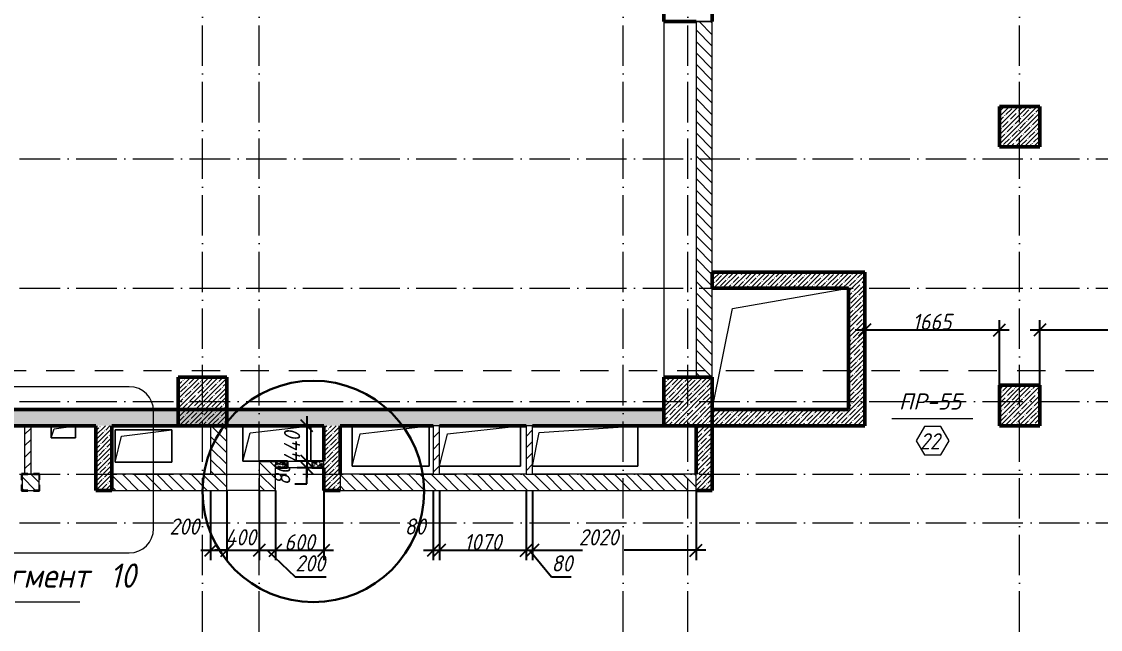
# Model space of a CAD drawing. Header units: millimetres. Extents: x -269418 to 201924, y -5890 to 98643.
# Drawn here: x 58223 to 71559, y 9180 to 16700 of the extents above; entities that cross this region are included whole.
import ezdxf

# ---------------------------------------------------------------- set-up
doc = ezdxf.new("R2010")
doc.units = ezdxf.units.MM
doc.linetypes.add('01 Штриховая _4 мм_', pattern=[600, 350, -250])
doc.linetypes.add('50_200_ШТРИХ_1Т_ш5_п1_п1_', pattern=[700, 500, -100, 0, -100])
for name, color, linetype, lineweight in [('0) ПГП', 1, 'Continuous', 30), ('A-ANNO-DIMS', 7, 'Continuous', 9), ('A-ANNO-SYMB', 7, 'Continuous', 9), ('A-DOOR-IDEN', 7, 'Continuous', 9), ('A-FLOR', 7, 'Continuous', 9), ('A-GENM', 7, 'Continuous', 9), ('A-GENM-1', 7, 'Continuous', 25), ('A-GENM-IDEN', 7, 'Continuous', 9), ('A-WALL-3', 7, 'Continuous', 50), ('A-WALL-PATT-2', 7, 'Continuous', 5), ('G-ANNO-SYMB-1', 7, '01 Штриховая _4 мм_', 9), ('I-WALL', 7, 'Continuous', 5), ('S-COLS', 7, 'Continuous', 9), ('S-COLS-1', 7, 'Continuous', 5), ('S-COLS-2', 7, 'Continuous', 50), ('Оси-1', 7, '50_200_ШТРИХ_1Т_ш5_п1_п1_', 9)]:
    doc.layers.add(name, color=color, linetype=linetype, lineweight=lineweight)
for name, color, linetype, lineweight, true_color in [('A-WALL-2', 7, 'Continuous', 13, 0xce0000), ('A-WALL-4', 7, 'Continuous', 5, 0x008000), ('A-WALL-5', 7, 'Continuous', 5, 0xce0000), ('A-WALL-6', 7, 'Continuous', 13, 0x0070df), ('A-WALL-7', 7, 'Continuous', 13, 0x008000), ('A-WALL-9', 7, 'Continuous', 5, 0x0070df), ('A-WALL-FNSH-2', 7, 'Continuous', 13, 0xce0000), ('A-WALL-FNSH-3', 7, 'Continuous', 13, 0x008000), ('A-WALL-FNSH-4', 7, 'Continuous', 13, 0x0070df), ('A-WALL-PATT-1', 7, 'Continuous', 5, 0xce0000), ('A-WALL-PATT-3', 7, 'Continuous', 5, 0x008000)]:
    doc.layers.add(name, color=color, linetype=linetype, lineweight=lineweight, true_color=true_color)
doc.styles.add('ISOCPEUR_I_2', font='isocpeui.ttf', dxfattribs={"width": 0.9, "height": 200})
doc.styles.add('ISOCPEUR_I_3', font='isocpeui.ttf', dxfattribs={"width": 0.9, "height": 300})
doc.styles.add('ISOCPEUR_I_4', font='isocpeui.ttf', dxfattribs={"height": 200})
doc.dimstyles.new('ISO-2_0_0_9К_СРЕДНИЙ', dxfattribs={"dimscale": 304.8, "dimtxt": 199.196235, "dimasz": 0.492126, "dimexe": 0.393701, "dimexo": 0, "dimgap": 0, "dimtad": 1, "dimdec": 0, "dimzin": 0, "dimdsep": 46, "dimtxsty": 'ISOCPEUR_I_2', "dimblk1": 'OBLIQUE', "dimblk2": 'OBLIQUE', "dimsah": 1, "dimcen": 0.09, "dimdle": 0.393701, "dimazin": 0, "dimtfac": 1, "dimtdec": 4, "dimtix": 1, "dimtmove": 2, "dimatfit": 3, "dimfxl": 1, "dimtvp": 1, "dimtolj": 1, "dimtzin": 0, "dimarcsym": 2})
doc.dimstyles.new('ISO-2_0_0_9К_СРЕДНИЙ_1', dxfattribs={"dimscale": 304.8, "dimtxt": 199.196235, "dimasz": 0.492126, "dimexe": 0.393701, "dimexo": 0, "dimgap": 0, "dimtad": 1, "dimdec": 0, "dimzin": 0, "dimdsep": 46, "dimtxsty": 'ISOCPEUR_I_2', "dimblk1": 'OBLIQUE', "dimblk2": 'OBLIQUE', "dimsah": 1, "dimcen": 0.09, "dimdle": 0.393701, "dimazin": 0, "dimtfac": 1, "dimtdec": 4, "dimtix": 1, "dimtmove": 1, "dimatfit": 3, "dimfxl": 1, "dimtvp": 1, "dimtolj": 1, "dimtzin": 0, "dimarcsym": 2})
doc.dimstyles.new('ISO-2_0_0_9К_СРЕДНИЙ_2', dxfattribs={"dimscale": 304.8, "dimtxt": 199.196235, "dimasz": 0.492126, "dimexe": 0.393701, "dimexo": 0, "dimgap": 0, "dimtad": 1, "dimdec": 0, "dimzin": 0, "dimdsep": 46, "dimtxsty": 'ISOCPEUR_I_2', "dimblk1": 'OBLIQUE', "dimblk2": 'OBLIQUE', "dimsah": 1, "dimcen": 0.09, "dimdle": 0.393701, "dimazin": 0, "dimtfac": 1, "dimtdec": 4, "dimtix": 1, "dimtmove": 0, "dimatfit": 3, "dimfxl": 1, "dimtvp": 1, "dimtolj": 1, "dimtzin": 0, "dimarcsym": 2})
pattern_1 = [(135, (0, 0), (-70.71068, -70.71068), [])]
pattern_2 = [(45, (0, 0), (-57.02463, 57.02463), []), (45, (57.025, 0), (-57.02463, 57.02463), [100.806, -20.161, 3.353, -16.808])]
pattern_3 = [(45, (0, 0), (-70.71068, 70.71068), [])]

# ---------------------------------------------------------------- blocks, each defined once
blk = doc.blocks.new('AR_Отверстие прямоугольное _в плите_ - AR_Отверстие прямоугольное _в плите_-24470276-АР1_1_Кладочный план 3 этажа')
at = {"layer": 'A-GENM'}
for p, q in [((-150, 75), (-150, -75)), ((-150, -75), (-112.5, 37.5)), ((-112.5, 37.5), (150, 75)), ((150, -75), (150, 75)), ((-150, -75), (150, -75))]:
    blk.add_line(p, q, dxfattribs=at)
blk = doc.blocks.new('AR_Отверстие прямоугольное _в плите_ - AR_Отверстие прямоугольное _в плите_-24509922-АР1_1_Кладочный план 3 этажа')
at = {"layer": 'A-GENM'}
for p, q in [((350, 200), (-350, 200)), ((-350, 200), (-350, -200)), ((-270, 120), (350, 200)), ((350, -200), (350, 200)), ((-350, -200), (-270, 120)), ((-350, -200), (350, -200))]:
    blk.add_line(p, q, dxfattribs=at)
blk = doc.blocks.new('AR_Отверстие прямоугольное _в плите_ - AR_Отверстие прямоугольное _в плите_-24537618-АР1_1_Кладочный план 3 этажа')
at = {"layer": 'A-GENM'}
for p, q in [((-420, 220), (-420, -220)), ((-332, 132), (420, 220)), ((420, -220), (420, 220)), ((-420, -220), (-332, 132)), ((-420, -220), (-220, -220))]:
    blk.add_line(p, q, dxfattribs=at)
blk = doc.blocks.new('AR_Отверстие прямоугольное _в плите_ - AR_Отверстие прямоугольное _в плите_-24511954-АР1_1_Кладочный план 3 этажа')
at = {"layer": 'A-GENM'}
for p, q in [((-475, 250), (-475, -250)), ((-475, -250), (-375, 150)), ((-375, 150), (475, 250)), ((475, -250), (475, 250)), ((-475, -250), (475, -250))]:
    blk.add_line(p, q, dxfattribs=at)
blk = doc.blocks.new('AR_Отверстие прямоугольное _в плите_ - AR_Отверстие прямоугольное _в плите_-24469331-АР1_1_Кладочный план 3 этажа')
at = {"layer": 'A-GENM'}
for p, q in [((-500, -250), (-400, 150)), ((-400, 150), (500, 250)), ((500, -250), (500, 250)), ((-500, -250), (500, -250))]:
    blk.add_line(p, q, dxfattribs=at)
blk = doc.blocks.new('AR_Отверстие прямоугольное _в плите_ - AR_Отверстие прямоугольное _в плите_-24538170-АР1_1_Кладочный план 3 этажа')
at = {"layer": 'A-GENM'}
for p, q in [((-650, -250), (-567, 167)), ((-567, 167), (650, 250)), ((650, -250), (650, 250)), ((-650, -250), (650, -250))]:
    blk.add_line(p, q, dxfattribs=at)
blk = doc.blocks.new('AR_Отверстие прямоугольное _в плите_ - AR_Отверстие прямоугольное _в плите_-24512387-АР1_1_Кладочный план 3 этажа')
at = {"layer": 'A-GENM'}
for p, q in [((-592.5, 500), (842.5, 750)), ((-842.5, -750), (-592.5, 500))]:
    blk.add_line(p, q, dxfattribs=at)
blk = doc.blocks.new('Колонна_Несущая_Прямоугольное сечение - 600х600-V49-АР1_1_Кладочный план 3 этажа')
at = {"layer": 'S-COLS-1'}
h = blk.add_hatch(dxfattribs=at)
h.set_pattern_fill('FP_32', color=256, style=0, pattern_type=2)
h.set_pattern_definition([(45, (-66460, -12000), (-57.02463, 57.02463), []), (45, (-66402.975, -12000), (-57.02463, 57.02463), [100.806, -20.161, 3.353, -16.808])])
h.paths.add_polyline_path([(-300, -300), (300, -300), (300, 300), (-300, 300)], flags=0)
at = {"layer": 'S-COLS-2'}
for p, q in [((300, 300), (-300, 300)), ((-300, 300), (-300, -300)), ((300, -300), (300, 300)), ((-300, -300), (300, -300))]:
    blk.add_line(p, q, dxfattribs=at)
blk = doc.blocks.new('Колонна_Несущая_Прямоугольное сечение - Вн_ЖБ_500х500-V96-АР1_1_Кладочный план 3 этажа')
at = {"layer": 'S-COLS-1'}
h = blk.add_hatch(dxfattribs=at)
h.set_pattern_fill('FP_82', color=256, style=0, pattern_type=2)
h.set_pattern_definition([(45, (-70560, -15400), (-57.02463, 57.02463), []), (45, (-70502.975, -15400), (-57.02463, 57.02463), [100.806, -20.161, 3.353, -16.808])])
h.paths.add_polyline_path([(-250, -250), (250, -250), (250, 250), (-250, 250)], flags=0)
at = {"layer": 'S-COLS-2'}
for p, q in [((250, 250), (-250, 250)), ((-250, 250), (-250, -250)), ((250, -250), (250, 250)), ((-250, -250), (250, -250))]:
    blk.add_line(p, q, dxfattribs=at)
blk = doc.blocks.new('Фахверк_СКБ_Уголок - Ф-18_1_200х3550 h_все крепления развернуты-28533997-АР1_1_Кладочный план 3 этажа')
at = {"layer": 'A-GENM-1'}
for p, q in [((200, 156), (125, 156)), ((125, 156), (125, 81)), ((131, 81), (131, 150)), ((131, 150), (200, 150)), ((200, 150), (200, 156)), ((125, 81), (131, 81)), ((131, 19), (125, 19)), ((125, 19), (125, -56)), ((131, -50), (131, 19)), ((125, -56), (200, -56)), ((200, -50), (131, -50)), ((200, -56), (200, -50))]:
    blk.add_line(p, q, dxfattribs=at)
blk = doc.blocks.new('План этажа - длина полки 8 мм-17663127-АР1_1_Кладочный план 3 этажа')
at = {"layer": 'A-ANNO-SYMB'}
blk.add_line((-4, 0), (4, 0), dxfattribs=at)
blk = doc.blocks.new('_Oblique')
at = {"color": 0, "linetype": 'ByBlock', "lineweight": -2}
blk.add_line((-0.5, -0.5), (0.5, 0.5), dxfattribs=at)
blk = doc.blocks.new('DIMBLOCK337-АР1_1_Кладочный план 3 этажа')
at = {"layer": 'A-ANNO-DIMS', "color": 0, "lineweight": -2, "transparency": 16777216}
for p, q in [((60560, 10897), (60560, 10039)), ((60760, 10897), (60760, 10039)), ((60440, 10159), (60880, 10159))]:
    blk.add_line(p, q, dxfattribs=at)
at = {"layer": 'Defpoints', "color": 0, "transparency": 16777216}
for p in [(60560, 10897), (60760, 10897), (60760, 10159)]:
    blk.add_point(p, dxfattribs=at)
at = {"layer": 'A-ANNO-DIMS', "color": 0, "lineweight": -2, "transparency": 16777216, "xscale": 150, "yscale": 150, "zscale": 150, "rotation": 180}
blk.add_blockref('_Oblique', (60560, 10159), dxfattribs=at)
at = {"layer": 'A-ANNO-DIMS', "color": 0, "lineweight": -2, "transparency": 16777216, "xscale": 150, "yscale": 150, "zscale": 150}
blk.add_blockref('_Oblique', (60760, 10159), dxfattribs=at)
at = {"layer": 'A-ANNO-DIMS', "color": 0, "transparency": 16777216, "insert": (60051, 10553), "char_height": 200, "width": 455.09, "attachment_point": 1, "line_spacing_factor": 1.149209, "style": 'ISOCPEUR_I_2'}
blk.add_mtext('\\A1;200', dxfattribs=at)
blk = doc.blocks.new('DIMBLOCK338-АР1_1_Кладочный план 3 этажа')
at = {"layer": 'A-ANNO-DIMS', "color": 0, "lineweight": -2, "transparency": 16777216}
for p, q in [((60760, 10897), (60760, 10039)), ((61160, 10897), (61160, 10039)), ((60760, 10159), (60610, 10159)), ((60760, 10159), (61160, 10159)), ((61160, 10159), (61310, 10159))]:
    blk.add_line(p, q, dxfattribs=at)
at = {"layer": 'Defpoints', "color": 0, "transparency": 16777216}
for p in [(60760, 10897), (61160, 10897), (61160, 10159)]:
    blk.add_point(p, dxfattribs=at)
at = {"layer": 'A-ANNO-DIMS', "color": 0, "lineweight": -2, "transparency": 16777216, "xscale": 150, "yscale": 150, "zscale": 150}
blk.add_blockref('_Oblique', (60760, 10159), dxfattribs=at)
at = {"layer": 'A-ANNO-DIMS', "color": 0, "lineweight": -2, "transparency": 16777216, "xscale": 150, "yscale": 150, "zscale": 150, "rotation": 180}
blk.add_blockref('_Oblique', (61160, 10159), dxfattribs=at)
at = {"layer": 'A-ANNO-DIMS', "color": 0, "transparency": 16777216, "insert": (60741, 10420), "char_height": 200, "width": 473.47, "attachment_point": 1, "line_spacing_factor": 1.149209, "style": 'ISOCPEUR_I_2'}
blk.add_mtext('\\A1;400', dxfattribs=at)
blk = doc.blocks.new('DIMBLOCK339-АР1_1_Кладочный план 3 этажа')
at = {"layer": 'A-ANNO-DIMS', "color": 0, "lineweight": -2, "transparency": 16777216}
for p, q in [((61160, 10897), (61160, 10039)), ((61360, 10900), (61360, 10039)), ((61040, 10159), (61480, 10159)), ((61260, 10159), (61606, 9830)), ((61606, 9830), (61989, 9830))]:
    blk.add_line(p, q, dxfattribs=at)
at = {"layer": 'Defpoints', "color": 0, "transparency": 16777216}
for p in [(61160, 10897), (61360, 10900), (61360, 10159)]:
    blk.add_point(p, dxfattribs=at)
at = {"layer": 'A-ANNO-DIMS', "color": 0, "lineweight": -2, "transparency": 16777216, "xscale": 150, "yscale": 150, "zscale": 150, "rotation": 180}
blk.add_blockref('_Oblique', (61160, 10159), dxfattribs=at)
at = {"layer": 'A-ANNO-DIMS', "color": 0, "lineweight": -2, "transparency": 16777216, "xscale": 150, "yscale": 150, "zscale": 150}
blk.add_blockref('_Oblique', (61360, 10159), dxfattribs=at)
at = {"layer": 'A-ANNO-DIMS', "color": 0, "transparency": 16777216, "insert": (61606, 10097), "char_height": 200, "width": 455.09, "attachment_point": 1, "line_spacing_factor": 1.149209, "style": 'ISOCPEUR_I_2'}
blk.add_mtext('\\A1;200', dxfattribs=at)
blk = doc.blocks.new('DIMBLOCK340-АР1_1_Кладочный план 3 этажа')
at = {"layer": 'A-ANNO-DIMS', "color": 0, "lineweight": -2, "transparency": 16777216}
for p, q in [((61360, 10900), (61360, 10039)), ((61960, 10900), (61960, 10039)), ((61240, 10159), (62080, 10159))]:
    blk.add_line(p, q, dxfattribs=at)
at = {"layer": 'Defpoints', "color": 0, "transparency": 16777216}
for p in [(61360, 10900), (61960, 10900), (61960, 10159)]:
    blk.add_point(p, dxfattribs=at)
at = {"layer": 'A-ANNO-DIMS', "color": 0, "lineweight": -2, "transparency": 16777216, "xscale": 150, "yscale": 150, "zscale": 150, "rotation": 180}
blk.add_blockref('_Oblique', (61360, 10159), dxfattribs=at)
at = {"layer": 'A-ANNO-DIMS', "color": 0, "lineweight": -2, "transparency": 16777216, "xscale": 150, "yscale": 150, "zscale": 150}
blk.add_blockref('_Oblique', (61960, 10159), dxfattribs=at)
at = {"layer": 'A-ANNO-DIMS', "color": 0, "transparency": 16777216, "insert": (61660, 10259), "char_height": 200, "width": 455.09, "attachment_point": 5, "style": 'ISOCPEUR_I_2'}
blk.add_mtext('\\A1;600', dxfattribs=at)
blk = doc.blocks.new('DIMBLOCK341-АР1_1_Кладочный план 3 этажа')
at = {"layer": 'A-ANNO-DIMS', "color": 0, "lineweight": -2, "transparency": 16777216}
for p, q in [((63310, 10897), (63310, 10039)), ((63390, 10897), (63390, 10039)), ((63190, 10159), (63510, 10159))]:
    blk.add_line(p, q, dxfattribs=at)
at = {"layer": 'Defpoints', "color": 0, "transparency": 16777216}
for p in [(63310, 10897), (63390, 10897), (63390, 10159)]:
    blk.add_point(p, dxfattribs=at)
at = {"layer": 'A-ANNO-DIMS', "color": 0, "lineweight": -2, "transparency": 16777216, "xscale": 150, "yscale": 150, "zscale": 150, "rotation": 180}
blk.add_blockref('_Oblique', (63310, 10159), dxfattribs=at)
at = {"layer": 'A-ANNO-DIMS', "color": 0, "lineweight": -2, "transparency": 16777216, "xscale": 150, "yscale": 150, "zscale": 150}
blk.add_blockref('_Oblique', (63390, 10159), dxfattribs=at)
at = {"layer": 'A-ANNO-DIMS', "color": 0, "transparency": 16777216, "insert": (62959, 10553), "char_height": 200, "width": 303.39, "attachment_point": 1, "line_spacing_factor": 1.149209, "style": 'ISOCPEUR_I_2'}
blk.add_mtext('\\A1;80', dxfattribs=at)
blk = doc.blocks.new('DIMBLOCK342-АР1_1_Кладочный план 3 этажа')
at = {"layer": 'A-ANNO-DIMS', "color": 0, "lineweight": -2, "transparency": 16777216}
for p, q in [((63390, 10897), (63390, 10039)), ((64460, 10897), (64460, 10039)), ((63270, 10159), (64580, 10159))]:
    blk.add_line(p, q, dxfattribs=at)
at = {"layer": 'Defpoints', "color": 0, "transparency": 16777216}
for p in [(63390, 10897), (64460, 10897), (64460, 10159)]:
    blk.add_point(p, dxfattribs=at)
at = {"layer": 'A-ANNO-DIMS', "color": 0, "lineweight": -2, "transparency": 16777216, "xscale": 150, "yscale": 150, "zscale": 150, "rotation": 180}
blk.add_blockref('_Oblique', (63390, 10159), dxfattribs=at)
at = {"layer": 'A-ANNO-DIMS', "color": 0, "lineweight": -2, "transparency": 16777216, "xscale": 150, "yscale": 150, "zscale": 150}
blk.add_blockref('_Oblique', (64460, 10159), dxfattribs=at)
at = {"layer": 'A-ANNO-DIMS', "color": 0, "transparency": 16777216, "insert": (63925, 10260), "char_height": 200, "width": 560.81, "attachment_point": 5, "style": 'ISOCPEUR_I_2'}
blk.add_mtext('\\A1;1070', dxfattribs=at)
blk = doc.blocks.new('DIMBLOCK343-АР1_1_Кладочный план 3 этажа')
at = {"layer": 'A-ANNO-DIMS', "color": 0, "lineweight": -2, "transparency": 16777216}
for p, q in [((64460, 10897), (64460, 10039)), ((64540, 10897), (64540, 10039)), ((64340, 10159), (64660, 10159)), ((64500, 10159), (64774, 9830)), ((64774, 9830), (65018, 9830))]:
    blk.add_line(p, q, dxfattribs=at)
at = {"layer": 'Defpoints', "color": 0, "transparency": 16777216}
for p in [(64460, 10897), (64540, 10897), (64540, 10159)]:
    blk.add_point(p, dxfattribs=at)
at = {"layer": 'A-ANNO-DIMS', "color": 0, "lineweight": -2, "transparency": 16777216, "xscale": 150, "yscale": 150, "zscale": 150, "rotation": 180}
blk.add_blockref('_Oblique', (64460, 10159), dxfattribs=at)
at = {"layer": 'A-ANNO-DIMS', "color": 0, "lineweight": -2, "transparency": 16777216, "xscale": 150, "yscale": 150, "zscale": 150}
blk.add_blockref('_Oblique', (64540, 10159), dxfattribs=at)
at = {"layer": 'A-ANNO-DIMS', "color": 0, "transparency": 16777216, "insert": (64774, 10097), "char_height": 200, "width": 303.39, "attachment_point": 1, "line_spacing_factor": 1.149209, "style": 'ISOCPEUR_I_2'}
blk.add_mtext('\\A1;80', dxfattribs=at)
blk = doc.blocks.new('DIMBLOCK344-АР1_1_Кладочный план 3 этажа')
at = {"layer": 'A-ANNO-DIMS', "color": 0, "lineweight": -2, "transparency": 16777216}
for p, q in [((64540, 10897), (64540, 10039)), ((66560, 10900), (66560, 10039)), ((64420, 10159), (65157, 10159)), ((66680, 10159), (65670, 10159))]:
    blk.add_line(p, q, dxfattribs=at)
at = {"layer": 'Defpoints', "color": 0, "transparency": 16777216}
for p in [(64540, 10897), (66560, 10900), (66560, 10159)]:
    blk.add_point(p, dxfattribs=at)
at = {"layer": 'A-ANNO-DIMS', "color": 0, "lineweight": -2, "transparency": 16777216, "xscale": 150, "yscale": 150, "zscale": 150, "rotation": 180}
blk.add_blockref('_Oblique', (64540, 10159), dxfattribs=at)
at = {"layer": 'A-ANNO-DIMS', "color": 0, "lineweight": -2, "transparency": 16777216, "xscale": 150, "yscale": 150, "zscale": 150}
blk.add_blockref('_Oblique', (66560, 10159), dxfattribs=at)
at = {"layer": 'A-ANNO-DIMS', "color": 0, "transparency": 16777216, "insert": (65110, 10420), "char_height": 200, "width": 606.78, "attachment_point": 1, "line_spacing_factor": 1.149209, "style": 'ISOCPEUR_I_2'}
blk.add_mtext('\\A1;2020', dxfattribs=at)
blk = doc.blocks.new('DIMBLOCK347-АР1_1_Кладочный план 3 этажа')
at = {"layer": 'A-ANNO-DIMS', "color": 0, "lineweight": -2, "transparency": 16777216}
for p, q in [((61750, 11820), (61750, 11140)), ((61856, 11700), (61630, 11700)), ((61856, 11260), (61630, 11260))]:
    blk.add_line(p, q, dxfattribs=at)
at = {"layer": 'Defpoints', "color": 0, "transparency": 16777216}
for p in [(61856, 11700), (61750, 11260), (61856, 11260)]:
    blk.add_point(p, dxfattribs=at)
at = {"layer": 'A-ANNO-DIMS', "color": 0, "lineweight": -2, "transparency": 16777216, "xscale": 150, "yscale": 150, "zscale": 150}
for p, rotation in [((61750, 11700), 90), ((61750, 11260), 270)]:
    blk.add_blockref('_Oblique', p, dxfattribs=dict(at, rotation=rotation))
at = {"layer": 'A-ANNO-DIMS', "color": 0, "transparency": 16777216, "insert": (61467, 11235), "char_height": 200, "width": 491.86, "attachment_point": 1, "rotation": 90, "line_spacing_factor": 1.149209, "style": 'ISOCPEUR_I_2'}
blk.add_mtext('\\A1;440', dxfattribs=at)
blk = doc.blocks.new('DIMBLOCK348-АР1_1_Кладочный план 3 этажа')
at = {"layer": 'A-ANNO-DIMS', "color": 0, "lineweight": -2, "transparency": 16777216}
for p, q in [((61750, 11380), (61750, 11060)), ((61856, 11260), (61630, 11260)), ((61856, 11180), (61630, 11180)), ((61750, 10982), (61750, 11180)), ((61600, 10982), (61750, 10982))]:
    blk.add_line(p, q, dxfattribs=at)
at = {"layer": 'Defpoints', "color": 0, "transparency": 16777216}
for p in [(61856, 11260), (61750, 11180), (61856, 11180)]:
    blk.add_point(p, dxfattribs=at)
at = {"layer": 'A-ANNO-DIMS', "color": 0, "lineweight": -2, "transparency": 16777216, "xscale": 150, "yscale": 150, "zscale": 150}
for p, rotation in [((61750, 11260), 90), ((61750, 11180), 270)]:
    blk.add_blockref('_Oblique', p, dxfattribs=dict(at, rotation=rotation))
at = {"layer": 'A-ANNO-DIMS', "color": 0, "transparency": 16777216, "insert": (61345, 10963), "char_height": 200, "width": 303.39, "attachment_point": 1, "rotation": 90, "line_spacing_factor": 1.149209, "style": 'ISOCPEUR_I_2'}
blk.add_mtext('\\A1;80', dxfattribs=at)
blk = doc.blocks.new('AAR_СКБ_Марка_Двери_Перемычка и проем - Марка перемычки и проема-25306769-АР1_1_Кладочный план 3 этажа')
at = {"layer": 'A-DOOR-IDEN'}
for p, q in [((-5, 0), (5, 0)), ((-0.97, -0.98), (-1.99, -2.75)), ((1.07, -0.98), (-0.97, -0.98)), ((2.09, -2.75), (1.07, -0.98)), ((-1.99, -2.75), (-0.97, -4.51)), ((1.07, -4.51), (2.09, -2.75)), ((-0.97, -4.51), (1.07, -4.51))]:
    blk.add_line(p, q, dxfattribs=at)
blk = doc.blocks.new('DIMBLOCK506-АР1_1_Кладочный план 3 этажа')
at = {"layer": 'A-ANNO-DIMS', "color": 0, "lineweight": -2, "transparency": 16777216}
for p, q in [((68645, 12217), (68645, 13005)), ((70310, 12200), (70310, 13005)), ((68525, 12885), (70430, 12885))]:
    blk.add_line(p, q, dxfattribs=at)
at = {"layer": 'Defpoints', "color": 0, "transparency": 16777216}
for p in [(70310, 12885), (68645, 12217), (70310, 12200)]:
    blk.add_point(p, dxfattribs=at)
at = {"layer": 'A-ANNO-DIMS', "color": 0, "lineweight": -2, "transparency": 16777216, "xscale": 150, "yscale": 150, "zscale": 150, "rotation": 180}
blk.add_blockref('_Oblique', (68645, 12885), dxfattribs=at)
at = {"layer": 'A-ANNO-DIMS', "color": 0, "lineweight": -2, "transparency": 16777216, "xscale": 150, "yscale": 150, "zscale": 150}
blk.add_blockref('_Oblique', (70310, 12885), dxfattribs=at)
at = {"layer": 'A-ANNO-DIMS', "color": 0, "transparency": 16777216, "insert": (69477, 12985), "char_height": 200, "width": 560.81, "attachment_point": 5, "style": 'ISOCPEUR_I_2'}
blk.add_mtext('\\A1;1665', dxfattribs=at)
blk = doc.blocks.new('DIMBLOCK507-АР1_1_Кладочный план 3 этажа')
at = {"layer": 'A-ANNO-DIMS', "color": 0, "lineweight": -2, "transparency": 16777216}
for p, q in [((70810, 12200), (70810, 13005)), ((73540, 12217), (73540, 13005)), ((70690, 12885), (72051, 12885)), ((73660, 12885), (72563, 12885))]:
    blk.add_line(p, q, dxfattribs=at)
at = {"layer": 'Defpoints', "color": 0, "transparency": 16777216}
for p in [(73540, 12885), (70810, 12200), (73540, 12217)]:
    blk.add_point(p, dxfattribs=at)
at = {"layer": 'A-ANNO-DIMS', "color": 0, "lineweight": -2, "transparency": 16777216, "xscale": 150, "yscale": 150, "zscale": 150, "rotation": 180}
blk.add_blockref('_Oblique', (70810, 12885), dxfattribs=at)
at = {"layer": 'A-ANNO-DIMS', "color": 0, "lineweight": -2, "transparency": 16777216, "xscale": 150, "yscale": 150, "zscale": 150}
blk.add_blockref('_Oblique', (73540, 12885), dxfattribs=at)
at = {"layer": 'A-ANNO-DIMS', "color": 0, "transparency": 16777216, "insert": (72004, 13146), "char_height": 200, "width": 606.78, "attachment_point": 1, "line_spacing_factor": 1.149209, "style": 'ISOCPEUR_I_2'}
blk.add_mtext('\\A1;2730', dxfattribs=at)

msp = doc.modelspace()

# ---------------------------------------------------------------- hatches: boundary and pattern name
at = {"layer": '0) ПГП'}
h = msp.add_hatch(dxfattribs=at)
h.set_pattern_fill('FP_6', color=256, style=0, pattern_type=2)
h.set_pattern_definition([(50, (0, 0), (72.873764, -6.37607), [7.62, -83.82]), (355, (0, 0), (-14.09699, 76.42244), [6.096, -67.056]), (100.451, (6.07, -0.53), (58.776964, 70.04687), [6.476, -71.236]), (46.184, (0, 20.32), (108.43142, -16.81745), [11.43, -125.73]), (96.636, (9.04, 18.92), (94.961, 98.97089), [9.714, -106.854]), (351.184, (0, 20.32), (94.96227, 98.97018), [9.144, -100.584]), (21, (10.16, 15.24), (60.64565, -40.90654), [7.62, -83.82]), (326, (10.16, 15.24), (24.72083, 73.67493), [6.096, -67.056]), (71.451, (15.214, 11.83), (85.36689, 32.76874), [6.476, -71.236]), (37.5, (0, 0), (1.235525, 33.822432), [3.353, -62.89, 3.353, -64.719, -67.31]), (37.5, (0, 0), (1.235525, 33.822432), [-134.315, 3.353, -63.957]), (7.5, (0, 0), (26.728146, 40.07255), [3.353, -35.458, 3.353, -61.366, -25.654]), (7.5, (0, 0), (26.728146, 40.07255), [-103.53, 3.353, -22.301]), (327.5, (-22.657, 0), (54.236318, -2.292117), [3.353, -22.047, 3.353, -75.895, -105.156]), (327.5, (-22.657, 0), (54.236318, -2.292117), [-104.648, 3.353, -101.803]), (317.5, (-32.817, 0), (59.25158, 10.17014), [3.353, -29.667, 3.353, -49.276, -74.676]), (317.5, (-32.817, 0), (59.25158, 10.17014), [-85.649, 3.353, -71.323])])
h.paths.add_polyline_path([(61960, 11180), (61960, 11260), (61810, 11260), (61810, 11180)], flags=0)
h.paths.add_polyline_path([(61510, 11180), (61510, 11260), (61360, 11260), (61360, 11180)], flags=0)
h = msp.add_hatch(dxfattribs=at)
h.set_pattern_fill('FP_7', color=256, style=0, pattern_type=2)
h.set_pattern_definition([(135, (0, 0), (-142.5612, -142.5612), []), (135, (142.56, 0), (-142.5612, -142.5612), [252.016, -50.403, 3.353, -47.05])])
h.paths.add_polyline_path([(61960, 11180), (61960, 11260), (61810, 11260), (61810, 11180)], flags=0)
h.paths.add_polyline_path([(61510, 11180), (61510, 11260), (61360, 11260), (61360, 11180)], flags=0)
at = {"layer": 'A-WALL-PATT-1'}
h = msp.add_hatch(dxfattribs=at)
h.set_pattern_fill('FP_1', color=256, style=0, pattern_type=2)
h.set_pattern_definition(pattern_1)
h.paths.add_polyline_path([(66631.2, 12300), (66760, 12300), (66760, 16700), (66560, 16700), (66560, 12300)], flags=0)
h.paths.add_polyline_path([(66760, 17300), (66760, 22700), (66560, 22700), (66560, 17300)], flags=0)
h.paths.add_polyline_path([(66760, 23300), (66760, 26500), (66560, 26500), (66560, 23300)], flags=0)
h = msp.add_hatch(dxfattribs=at)
h.set_pattern_fill('FP_1', color=256, style=0, pattern_type=2)
h.set_pattern_definition(pattern_1)
h.paths.add_polyline_path([(60560, 11100), (60760, 11100), (60760, 11700), (60560, 11700)], flags=0)
h = msp.add_hatch(dxfattribs=at)
h.set_pattern_fill('FP_1', color=256, style=0, pattern_type=2)
h.set_pattern_definition(pattern_1)
h.paths.add_polyline_path([(61360, 10900), (61360, 11260), (61160, 11260), (61160, 10900), (61215.8, 10900)], flags=0)
h = msp.add_hatch(dxfattribs=at)
h.set_pattern_fill('FP_1', color=256, style=0, pattern_type=2)
h.set_pattern_definition(pattern_1)
h.paths.add_polyline_path([(57378.8, 10900), (57529.8, 10900), (57529.8, 11100), (57309.8, 11100), (57309.8, 10900)], flags=0)
h.paths.add_polyline_path([(58229.8, 10900), (58440, 10900), (58440, 11100), (58229.8, 11100), (58229.8, 10941.8)], flags=0)
h.paths.add_polyline_path([(56400, 10900), (56609.8, 10900), (56609.8, 11100), (56400, 11099.6), (56400, 10900.4)], flags=0)
h = msp.add_hatch(dxfattribs=at)
h.set_pattern_fill('FP_1', color=256, style=0, pattern_type=2)
h.set_pattern_definition(pattern_1)
h.paths.add_polyline_path([(60760, 10900), (60760, 11100), (59340, 11100), (59340, 10900)], flags=0)
h = msp.add_hatch(dxfattribs=at)
h.set_pattern_fill('FP_1', color=256, style=0, pattern_type=2)
h.set_pattern_definition(pattern_1)
h.paths.add_polyline_path([(66560, 10900), (66560, 11100), (62160, 11100), (62160, 10900), (63923.5, 10900)], flags=0)
at = {"layer": 'A-WALL-PATT-2'}
h = msp.add_hatch(dxfattribs=at)
h.set_pattern_fill('FP_4', color=256, style=0, pattern_type=2)
h.set_pattern_definition(pattern_2)
h.paths.add_polyline_path([(68445, 13400), (68445, 13600), (66760, 13600), (66760, 13400)], flags=0)
h = msp.add_hatch(dxfattribs=at)
h.set_pattern_fill('FP_4', color=256, style=0, pattern_type=2)
h.set_pattern_definition(pattern_2)
h.paths.add_polyline_path([(68445, 11700), (68645, 11700), (68645, 13600), (68445, 13600), (68445, 11900)], flags=0)
h = msp.add_hatch(dxfattribs=at)
h.set_pattern_fill('FP_4', color=256, style=0, pattern_type=2)
h.set_pattern_definition(pattern_2)
h.paths.add_polyline_path([(63309.8, 11700), (66160, 11700), (66160, 11900), (54760, 11900), (54760, 11700), (62160, 11700)], flags=0)
h = msp.add_hatch(dxfattribs=at)
h.set_pattern_fill('FP_4', color=256, style=0, pattern_type=2)
h.set_pattern_definition(pattern_2)
h.paths.add_polyline_path([(68445, 11700), (68445, 11900), (66760, 11900), (66760, 11700)], flags=0)
h = msp.add_hatch(dxfattribs=at)
h.set_pattern_fill('FP_4', color=256, style=0, pattern_type=2)
h.set_pattern_definition(pattern_2)
h.paths.add_polyline_path([(59140, 10900), (59340, 10900), (59340, 11700), (59140, 11700)], flags=0)
h = msp.add_hatch(dxfattribs=at)
h.set_pattern_fill('FP_4', color=256, style=0, pattern_type=2)
h.set_pattern_definition(pattern_2)
h.paths.add_polyline_path([(62160, 10900), (62160, 11700), (61960, 11700), (61960, 10900)], flags=0)
h = msp.add_hatch(dxfattribs=at)
h.set_pattern_fill('FP_4', color=256, style=0, pattern_type=2)
h.set_pattern_definition(pattern_2)
h.paths.add_polyline_path([(66760, 10900), (66760, 11700), (66560, 11700), (66560, 10900), (66631.2, 10900)], flags=0)
at = {"layer": 'A-WALL-PATT-3'}
h = msp.add_hatch(dxfattribs=at)
h.set_pattern_fill('FP_5', color=256, style=0, pattern_type=2)
h.set_pattern_definition(pattern_3)
h.paths.add_polyline_path([(58298.8, 11100), (58340.2, 11100), (58340.2, 11700), (58260.2, 11700), (58260.2, 11106), (58298.8, 11106)], flags=0)
h = msp.add_hatch(dxfattribs=at)
h.set_pattern_fill('FP_5', color=256, style=0, pattern_type=2)
h.set_pattern_definition(pattern_3)
h.paths.add_polyline_path([(63309.8, 11100), (63389.8, 11100), (63389.8, 11700), (63309.8, 11700)], flags=0)
h = msp.add_hatch(dxfattribs=at)
h.set_pattern_fill('FP_5', color=256, style=0, pattern_type=2)
h.set_pattern_definition(pattern_3)
h.paths.add_polyline_path([(64459.8, 11100), (64539.8, 11100), (64539.8, 11700), (64459.8, 11700)], flags=0)
at = {"layer": 'S-COLS-1'}
h = msp.add_hatch(dxfattribs=at)
h.set_pattern_fill('FP_4', color=256, style=0, pattern_type=2)
h.set_pattern_definition(pattern_2)
h.paths.add_polyline_path([(60160, 11700), (60760, 11700), (60760, 12300), (60160, 12300)], flags=0)
h = msp.add_hatch(dxfattribs=at)
h.set_pattern_fill('FP_4', color=256, style=0, pattern_type=2)
h.set_pattern_definition(pattern_2)
h.paths.add_polyline_path([(70310, 11700), (70810, 11700), (70810, 12200), (70310, 12200)], flags=0)

# ---------------------------------------------------------------- linework, layer by layer
at = {"color": 1, "lineweight": 30}
msp.add_circle((61829.4, 10887.4), 1369.4, dxfattribs=at)
at = {"layer": '0) ПГП'}
for p, q in [((61510, 11260), (61160, 11260)), ((61510, 11180), (61510, 11260)), ((61960, 11260), (61810, 11260)), ((61360, 11180), (61510, 11180)), ((61810, 11180), (61960, 11180))]:
    msp.add_line(p, q, dxfattribs=at)
at = {"layer": 'A-ANNO-SYMB'}
for p, q in [((59553.7, 12182.7), (55392.6, 12182.7)), ((59853.7, 10427), (59853.7, 11882.7)), ((55392.6, 10127), (59553.7, 10127))]:
    msp.add_line(p, q, dxfattribs=at)
for centre, start, end in [((59553.7, 11882.7), 0, 90), ((59553.7, 10427), 270, 0)]:
    msp.add_arc(centre, 300, start, end, dxfattribs=at)
at = {"layer": 'A-FLOR'}
for p, q in [((66160, 16700), (66160, 12300)), ((58590, 11550), (58590, 11700)), ((58890, 11700), (58890, 11550)), ((59380, 11650), (60080, 11650)), ((59380, 11250), (59380, 11650)), ((60080, 11650), (60080, 11250)), ((60960, 11260), (60960, 11700)), ((61800, 11700), (61800, 11260)), ((62310, 11200), (62310, 11700)), ((63260, 11700), (63260, 11200)), ((64389.8, 11700), (64389.8, 11200)), ((65839.8, 11700), (65839.8, 11200)), ((58890, 11550), (58590, 11550)), ((60080, 11250), (59380, 11250)), ((61160, 11260), (60960, 11260)), ((63260, 11200), (62310, 11200)), ((64389.8, 11200), (63389.8, 11200)), ((65839.8, 11200), (64539.8, 11200))]:
    msp.add_line(p, q, dxfattribs=at)
at = {"layer": 'A-WALL-2'}
for p, q in [((60760, 11700), (60560, 11700)), ((62160, 11100), (62160, 10900)), ((66560, 10900), (66560, 11100))]:
    msp.add_line(p, q, dxfattribs=at)
at = {"layer": 'A-WALL-3'}
for p, q in [((68645, 13600), (66760, 13600)), ((66760, 13600), (66760, 13400)), ((68645, 11700), (68645, 13600)), ((66760, 13400), (68445, 13400)), ((68445, 13400), (68445, 11900)), ((66160, 11900), (54760, 11900)), ((68445, 11900), (66760, 11900)), ((55700, 11700), (59140, 11700)), ((59140, 11700), (59140, 10900)), ((59340, 10900), (59340, 11700)), ((59340, 11700), (60560, 11700)), ((60760, 11700), (61960, 11700)), ((61960, 11700), (61960, 11260)), ((62160, 11100), (62160, 11700)), ((62160, 11700), (63309.8, 11700)), ((63389.8, 11700), (64459.8, 11700)), ((64539.8, 11700), (66160, 11700)), ((66560, 11700), (66560, 11100)), ((66760, 10900), (66760, 11700)), ((66760, 11700), (68645, 11700)), ((61960, 11180), (61960, 10900)), ((59140, 10900), (59340, 10900)), ((61960, 10900), (62160, 10900)), ((66560, 10900), (66760, 10900))]:
    msp.add_line(p, q, dxfattribs=at)
at = {"layer": 'A-WALL-4'}
for p, q in [((63309.8, 11100), (63389.8, 11100)), ((64459.8, 11100), (64539.8, 11100))]:
    msp.add_line(p, q, dxfattribs=at)
at = {"layer": 'A-WALL-5'}
msp.add_line((66760, 16700), (66560, 16700), dxfattribs=at)
at = {"layer": 'A-WALL-6'}
msp.add_line((61960, 11180), (61960, 11260), dxfattribs=at)
at = {"layer": 'A-WALL-7'}
for p, q in [((63389.8, 11700), (63309.8, 11700)), ((64539.8, 11700), (64459.8, 11700))]:
    msp.add_line(p, q, dxfattribs=at)
at = {"layer": 'A-WALL-9'}
msp.add_line((61360, 11260), (61360, 11180), dxfattribs=at)
at = {"layer": 'A-WALL-FNSH-2'}
for p, q in [((66560, 16700), (66560, 12300)), ((66760, 12300), (66760, 16700)), ((60560, 11700), (60560, 11100)), ((60760, 11100), (60760, 11700)), ((61160, 11260), (61160, 10900)), ((58371, 11100), (58298.8, 11100)), ((60560, 11100), (59340, 11100)), ((60760, 10900), (60760, 11100)), ((61360, 10900), (61360, 11180)), ((63309.8, 11100), (62160, 11100)), ((64459.8, 11100), (63389.8, 11100)), ((66560, 11100), (64539.8, 11100)), ((58229.8, 11031), (58229.8, 10969)), ((58440, 10969), (58440, 11031)), ((58298.8, 10900), (58371, 10900)), ((59340, 10900), (60760, 10900)), ((61160, 10900), (61360, 10900)), ((62160, 10900), (66560, 10900))]:
    msp.add_line(p, q, dxfattribs=at)
at = {"layer": 'A-WALL-FNSH-3'}
for p, q in [((58260.2, 11700), (58260.2, 11106)), ((58340.2, 11100), (58340.2, 11700)), ((63309.8, 11700), (63309.8, 11100)), ((63389.8, 11100), (63389.8, 11700)), ((64459.8, 11700), (64459.8, 11100)), ((64539.8, 11100), (64539.8, 11700))]:
    msp.add_line(p, q, dxfattribs=at)
at = {"layer": 'A-WALL-FNSH-4'}
msp.add_line((61810, 11260), (61810, 11180), dxfattribs=at)
at = {"layer": 'G-ANNO-SYMB-1'}
msp.add_line((42928.2, 12383.3), (126805, 12383.3), dxfattribs=at)
at = {"layer": 'I-WALL'}
for p, q in [((61510, 11260), (61810, 11260)), ((60760, 11100), (61160, 11100)), ((61810, 11180), (61510, 11180)), ((61160, 10900), (60760, 10900))]:
    msp.add_line(p, q, dxfattribs=at)
at = {"layer": 'S-COLS'}
msp.add_line((66560, 16700), (66760, 16700), dxfattribs=at)
at = {"layer": 'S-COLS-2'}
for p, q in [((66160, 17300), (66160, 16700)), ((66760, 16700), (66760, 17300)), ((66160, 16700), (66560, 16700)), ((60760, 12300), (60160, 12300)), ((60160, 12300), (60160, 11700)), ((60760, 11700), (60760, 12300)), ((70810, 12200), (70310, 12200)), ((70310, 12200), (70310, 11700)), ((70810, 11700), (70810, 12200)), ((60160, 11700), (60760, 11700)), ((70310, 11700), (70810, 11700))]:
    msp.add_line(p, q, dxfattribs=at)
at = {"layer": 'Оси-1'}
for p, q in [((60460, -4150), (60460, 28636.9)), ((61160, -4150), (61160, 28636.9)), ((65660, -4150), (65660, 28636.9)), ((66460, -4150), (66460, 28636.9)), ((70560, -4150), (70560, 28636.9)), ((-6210, 15000), (125951.6, 15000)), ((-6210, 13400), (125951.6, 13400)), ((-6210, 12000), (125951.6, 12000)), ((-6210, 11100), (125951.6, 11100)), ((-6210, 10500), (125951.6, 10500))]:
    msp.add_line(p, q, dxfattribs=at)

# ---------------------------------------------------------------- block references
at = {"layer": 'A-ANNO-SYMB', "xscale": 99.99999999999993, "yscale": 99.99999999999993, "zscale": 99.99999999999993}
msp.add_blockref('План этажа - длина полки 8 мм-17663127-АР1_1_Кладочный план 3 этажа', (58544.8, 9523), dxfattribs=at)
at = {"layer": 'A-DOOR-IDEN', "xscale": 99.99999999999993, "yscale": 99.99999999999993, "zscale": 99.99999999999993}
msp.add_blockref('AAR_СКБ_Марка_Двери_Перемычка и проем - Марка перемычки и проема-25306769-АР1_1_Кладочный план 3 этажа', (69479.7, 11790.3), dxfattribs=at)
at = {"layer": 'A-GENM'}
for name, p in [('AR_Отверстие прямоугольное _в плите_ - AR_Отверстие прямоугольное _в плите_-24512387-АР1_1_Кладочный план 3 этажа', (67602.5, 12650)), ('AR_Отверстие прямоугольное _в плите_ - AR_Отверстие прямоугольное _в плите_-24470276-АР1_1_Кладочный план 3 этажа', (58740, 11625)), ('AR_Отверстие прямоугольное _в плите_ - AR_Отверстие прямоугольное _в плите_-24509922-АР1_1_Кладочный план 3 этажа', (59730, 11450)), ('AR_Отверстие прямоугольное _в плите_ - AR_Отверстие прямоугольное _в плите_-24537618-АР1_1_Кладочный план 3 этажа', (61380, 11480)), ('AR_Отверстие прямоугольное _в плите_ - AR_Отверстие прямоугольное _в плите_-24511954-АР1_1_Кладочный план 3 этажа', (62785, 11450)), ('AR_Отверстие прямоугольное _в плите_ - AR_Отверстие прямоугольное _в плите_-24469331-АР1_1_Кладочный план 3 этажа', (63889.8, 11450)), ('AR_Отверстие прямоугольное _в плите_ - AR_Отверстие прямоугольное _в плите_-24538170-АР1_1_Кладочный план 3 этажа', (65189.8, 11450))]:
    msp.add_blockref(name, p, dxfattribs=at)
at = {"layer": 'A-GENM-1'}
msp.add_blockref('Фахверк_СКБ_Уголок - Ф-18_1_200х3550 h_все крепления развернуты-28533997-АР1_1_Кладочный план 3 этажа', (58098.8, 10950), dxfattribs=at)
at = {"layer": 'A-GENM-1', "rotation": 180}
msp.add_blockref('Фахверк_СКБ_Уголок - Ф-18_1_200х3550 h_все крепления развернуты-28533997-АР1_1_Кладочный план 3 этажа', (58571, 11050), dxfattribs=at)
at = {"layer": 'S-COLS'}
for name, p in [('Колонна_Несущая_Прямоугольное сечение - Вн_ЖБ_500х500-V96-АР1_1_Кладочный план 3 этажа', (70560, 15400)), ('Колонна_Несущая_Прямоугольное сечение - 600х600-V49-АР1_1_Кладочный план 3 этажа', (66460, 12000))]:
    msp.add_blockref(name, p, dxfattribs=at)

# ---------------------------------------------------------------- texts
at = {"layer": 'A-ANNO-SYMB', "char_height": 300, "attachment_point": 1, "style": 'ISOCPEUR_I_3'}
for s, insert, width in [('Фрагмент', (57422.4, 9996.3), 2085.189), (' 10', (59142.8, 9996.3), 598.861)]:
    msp.add_mtext(s, dxfattribs=dict(at, insert=insert, width=width))
at = {"layer": 'A-DOOR-IDEN', "insert": (69327.8, 11607.7), "char_height": 200, "width": 317.468, "attachment_point": 1, "style": 'ISOCPEUR_I_2'}
msp.add_mtext('22', dxfattribs=at)
at = {"layer": 'A-GENM-IDEN', "char_height": 200, "attachment_point": 1, "style": 'ISOCPEUR_I_4'}
for s, insert, width in [('ПР', (69067.4, 12099.6), 416.877), ('-55', (69411.4, 12099.6), 529.114)]:
    msp.add_mtext(s, dxfattribs=dict(at, insert=insert, width=width))

# ---------------------------------------------------------------- dimensions: what is measured, and where the dimension line sits
at = {"layer": 'A-ANNO-DIMS'}
for base, p1, p2, override, picture, middle in [((70310, 12885), (68645, 12217), (70310, 12200), {"dimpost": '<>', "dimfxl": 1665.086754}, 'DIMBLOCK506-АР1_1_Кладочный план 3 этажа', (69477.5, 12985)), ((61960, 10158.8), (61360, 10900), (61960, 10900), {"dimpost": '<>', "dimfxl": 600}, 'DIMBLOCK340-АР1_1_Кладочный план 3 этажа', (61660, 10258.8)), ((64459.8, 10158.8), (63389.8, 10897), (64459.8, 10897), {"dimpost": '<>', "dimfxl": 1070}, 'DIMBLOCK342-АР1_1_Кладочный план 3 этажа', (63924.8, 10260.1))]:
    dim = msp.add_linear_dim(base=base, p1=p1, p2=p2, dimstyle='ISO-2_0_0_9К_СРЕДНИЙ_2', override=override, dxfattribs=at)
    dim.commit()
    dim.dimension.update_dxf_attribs({"geometry": picture, "text_midpoint": middle})
for base, p1, p2, dimstyle, override, picture, middle in [((73540, 12885), (70810, 12200), (73540, 12217), 'ISO-2_0_0_9К_СРЕДНИЙ', {"dimpost": '<>', "dimfxl": 2730.052978}, 'DIMBLOCK507-АР1_1_Кладочный план 3 этажа', (72306.9, 13012.9)), ((60760, 10158.8), (60560, 10897), (60760, 10897), 'ISO-2_0_0_9К_СРЕДНИЙ_1', {"dimpost": '<>', "dimfxl": 200}, 'DIMBLOCK337-АР1_1_Кладочный план 3 этажа', (60278.6, 10286.8)), ((61160, 10158.8), (60760, 10897), (61160, 10897), 'ISO-2_0_0_9К_СРЕДНИЙ', {"dimpost": '<>', "dimfxl": 400}, 'DIMBLOCK338-АР1_1_Кладочный план 3 этажа', (60978.1, 10286.8)), ((61360, 10158.8), (61160, 10897), (61360, 10900), 'ISO-2_0_0_9К_СРЕДНИЙ_1', {"dimpost": '<>', "dimfxl": 200.023226}, 'DIMBLOCK339-АР1_1_Кладочный план 3 этажа', (61606.4, 9830)), ((63389.8, 10158.8), (63309.8, 10897), (63389.8, 10897), 'ISO-2_0_0_9К_СРЕДНИЙ_1', {"dimpost": '<>', "dimfxl": 80}, 'DIMBLOCK341-АР1_1_Кладочный план 3 этажа', (63110.2, 10286.8)), ((64539.8, 10158.8), (64459.8, 10897), (64539.8, 10897), 'ISO-2_0_0_9К_СРЕДНИЙ_1', {"dimpost": '<>', "dimfxl": 80}, 'DIMBLOCK343-АР1_1_Кладочный план 3 этажа', (64774.3, 9830)), ((66560, 10158.8), (64539.8, 10897), (66560, 10900), 'ISO-2_0_0_9К_СРЕДНИЙ', {"dimpost": '<>', "dimfxl": 2020.192387}, 'DIMBLOCK344-АР1_1_Кладочный план 3 этажа', (65413.5, 10286.8))]:
    dim = msp.add_linear_dim(base=base, p1=p1, p2=p2, dimstyle=dimstyle, override=override, dxfattribs=at)
    dim.commit()
    dim.dimension.update_dxf_attribs({"geometry": picture, "text_midpoint": middle, "dimtype": 160})
for base, p1, p2, dimstyle, override, picture, middle in [((61750.2, 11260), (61856.3, 11700), (61856.3, 11260), 'ISO-2_0_0_9К_СРЕДНИЙ', {"dimpost": '<>', "dimfxl": 439.999869}, 'DIMBLOCK347-АР1_1_Кладочный план 3 этажа', (61600.5, 11480.9)), ((61750.2, 11180), (61856.3, 11260), (61856.3, 11180), 'ISO-2_0_0_9К_СРЕДНИЙ_1', {"dimpost": '<>', "dimfxl": 80}, 'DIMBLOCK348-АР1_1_Кладочный план 3 этажа', (61622.3, 10981.6))]:
    dim = msp.add_linear_dim(base=base, p1=p1, p2=p2, angle=90, dimstyle=dimstyle, override=override, dxfattribs=at)
    dim.commit()
    dim.dimension.update_dxf_attribs({"geometry": picture, "text_midpoint": middle, "dimtype": 160, "text_rotation": 90})

doc.saveas('drawing.dxf')
